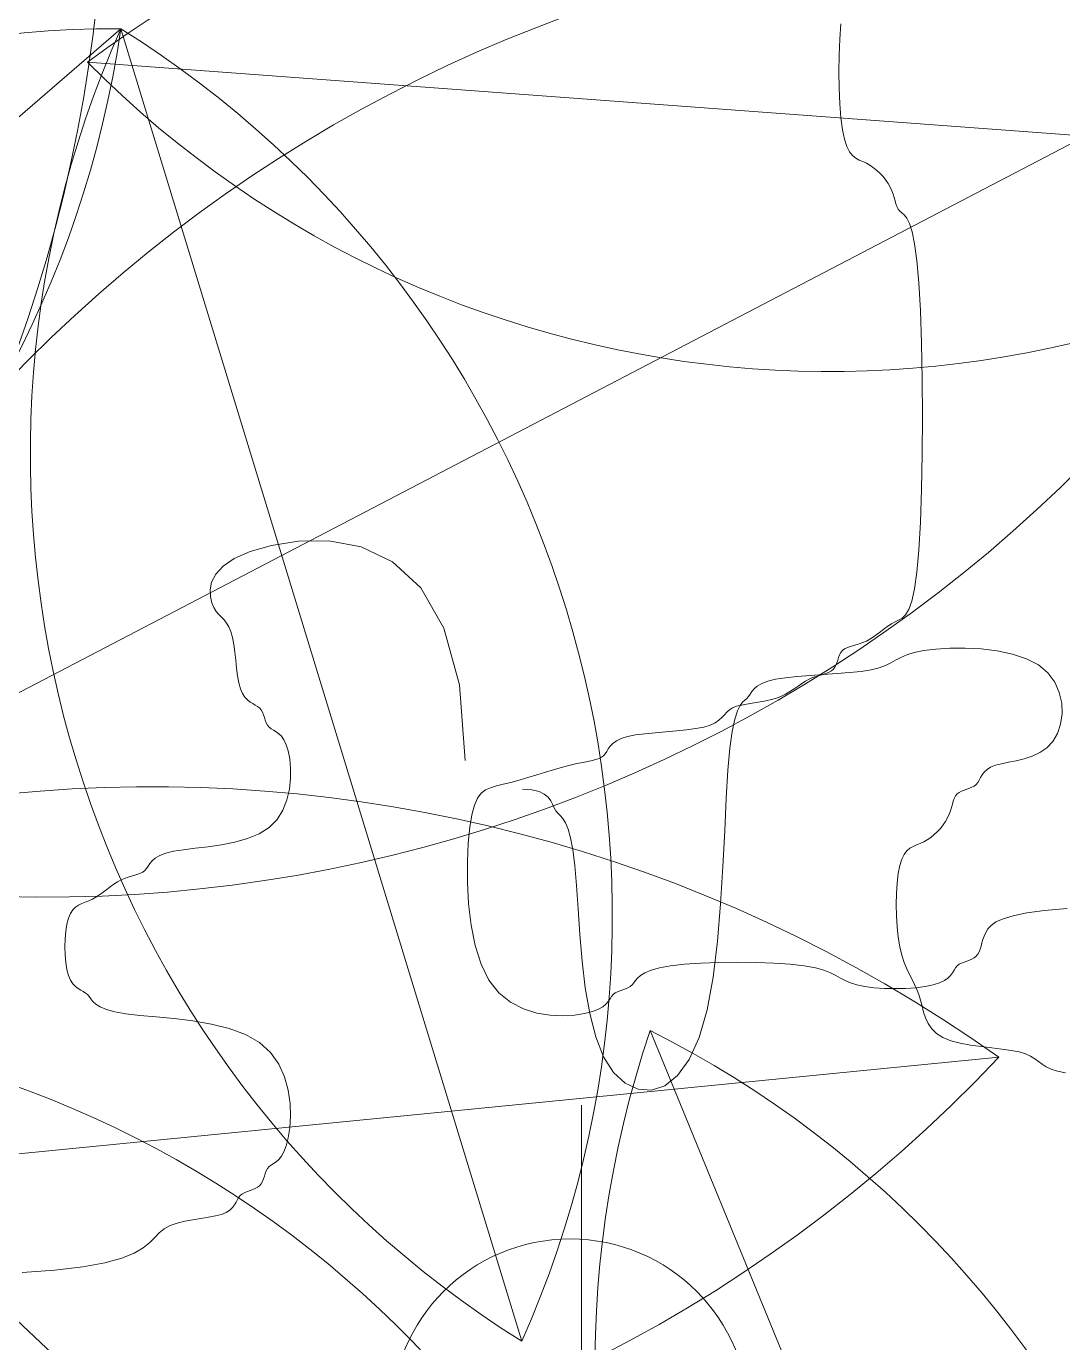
# Model space of a CAD drawing. Header units: millimetres. Extents: x 42 to 552, y 43 to 535.
# Drawn here: x 284.6011 to 284.6512, y 504.4125 to 504.476 of the extents above; entities that cross this region are included whole.
import ezdxf

# ---------------------------------------------------------------- set-up
doc = ezdxf.new("R2010")
doc.units = ezdxf.units.MM
doc.header["$LTSCALE"] = 0.75
doc.header["$MEASUREMENT"] = 0
doc.layers.add('Gramado', color=9, linetype='Continuous', lineweight=0)

# ---------------------------------------------------------------- blocks, each defined once
blk = doc.blocks.new('arbusto7vista')
for p, q in [((-0.2304148766705225, 0.5360579367811198), (-0.3949489559061021, 0.4502536730395832)), ((-0.7051713682667469, 0.4807209597790205), (-0.7077644263838465, 0.4803073228030712)), ((-0.7022130906965458, 0.4807615131254295), (-0.7051713682667469, 0.4807209597790205)), ((-0.6991087253450701, 0.4801856676439087), (-0.7022130906965458, 0.4807615131254295)), ((-0.7098209274926148, 0.4797287718808718), (-0.7113607105044366, 0.4790528946353021)), ((-0.7077644263838465, 0.4803073228030712), (-0.7098209274926148, 0.4797287718808718)), ((-0.6960774038842317, 0.4787501081360546), (-0.6991087253450701, 0.4801856676439087)), ((-0.7124514084473503, 0.4783121331741711), (-0.7131606543493945, 0.4775389296052452)), ((-0.7113607105044366, 0.4790528946353021), (-0.7124514084473503, 0.4783121331741711)), ((-0.6933382579858858, 0.4762115194034919), (-0.6960774038842317, 0.4787501081360546)), ((-0.713556081238579, 0.4767657260363336), (-0.713705322142971, 0.4760249645752026)), ((-0.7131606543493945, 0.4775389296052452), (-0.713556081238579, 0.4767657260363336)), ((-0.713705322142971, 0.4760249645752026), (-0.7136760100905803, 0.4753490873296329)), ((-0.691110419321916, 0.4723265862478172), (-0.6933382579858858, 0.4762115194034919)), ((-0.7136760100905803, 0.4753490873296329), (-0.7135357781094456, 0.4747705364074335)), ((-0.7135357781094456, 0.4747705364074335), (-0.7133427906771033, 0.4743109398804535)), ((-0.7133427906771033, 0.4743109398804535), (-0.713117338069253, 0.4739486696768438)), ((-0.713117338069253, 0.4739486696768438), (-0.7128702420110642, 0.4736512836887954)), ((-0.7128702420110642, 0.4736512836887954), (-0.7126123242276776, 0.4733863398085276)), ((-0.7126123242276776, 0.4733863398085276), (-0.712354406444291, 0.4731213959282741)), ((-0.712354406444291, 0.4731213959282741), (-0.7121073103861022, 0.4728240099402257)), ((-0.7121073103861022, 0.4728240099402257), (-0.711881857778252, 0.4724617397366018)), ((-0.711881857778252, 0.4724617397366018), (-0.7116888703459381, 0.4720021432096217)), ((-0.7116888703459381, 0.4720021432096217), (-0.711535562649118, 0.4714235922874224)), ((-0.689613019564149, 0.466851993470641), (-0.691110419321916, 0.4723265862478172)), ((-0.711535562649118, 0.4714235922874224), (-0.7114147205868733, 0.4707477150418669)), ((-0.7114147205868733, 0.4707477150418669), (-0.7113155228930736, 0.4700069535807359)), ((-0.6422303980496622, 0.4703944120719825), (-0.643583056315066, 0.4703052003422954)), ((-0.6407478845907519, 0.4704079271768506), (-0.6422303980496622, 0.4703944120719825)), ((-0.6392004435351168, 0.4703295246030166), (-0.6407478845907519, 0.4704079271768506)), ((-0.7113155228930736, 0.4700069535807359), (-0.7112271483016173, 0.46923375001181)), ((-0.7112271483016173, 0.46923375001181), (-0.7111387755464023, 0.4684605464428984)), ((-0.6474534649468069, 0.46923375001181), (-0.6479287012175803, 0.4689760251812061)), ((-0.6469565870619078, 0.4694914748424281), (-0.6474534649468069, 0.46923375001181)), ((-0.6463785503696329, 0.4697383860437725), (-0.6469565870619078, 0.4694914748424281)), ((-0.6456598376768454, 0.4699636699866119), (-0.6463785503696329, 0.4697383860437725)), ((-0.6447409317902668, 0.4701565130416867), (-0.6456598376768454, 0.4699636699866119)), ((-0.643583056315066, 0.4703052003422954), (-0.6447409317902668, 0.4701565130416867)), ((-0.6376530024794818, 0.4701429832965971), (-0.6392004435351168, 0.4703295246030166)), ((-0.6361704890205999, 0.4698320822036663), (-0.6376530024794818, 0.4701429832965971)), ((-0.6348178307551677, 0.4693806002703695), (-0.6361704890205999, 0.4698320822036663)), ((-0.6336599552799953, 0.4687723164427808), (-0.6348178307551677, 0.4693806002703695)), ((-0.7111387755464023, 0.4684605464428984), (-0.7110395833612415, 0.4677197849817674)), ((-0.6544368449956153, 0.4678496022136187), (-0.6557263901494252, 0.46776128780715)), ((-0.6531472998418053, 0.4679379154000856), (-0.6544368449956153, 0.4678496022136187)), ((-0.6519118614776858, 0.4680370413007751), (-0.6531472998418053, 0.4679379154000856)), ((-0.6507846366928902, 0.4681577938499828), (-0.6519118614776858, 0.4680370413007751)), ((-0.6498197322771091, 0.4683109869819475), (-0.6507846366928902, 0.4681577938499828)), ((-0.6490523176895238, 0.4685038300370081), (-0.6498197322771091, 0.4683109869819475)), ((-0.6484418130674214, 0.4687291139798475), (-0.6490523176895238, 0.4685038300370081)), ((-0.6479287012175803, 0.4689760251812061), (-0.6484418130674214, 0.4687291139798475)), ((-0.6327482636473576, 0.4680009224655066), (-0.6336599552799953, 0.4687723164427808)), ((-0.6320800507320143, 0.4670997612771117), (-0.6327482636473576, 0.4680009224655066)), ((-0.7110395833612415, 0.4677197849817674), (-0.71091875048009, 0.4670439077361976)), ((-0.71091875048009, 0.4670439077361976), (-0.7107654556367322, 0.4664653568139983)), ((-0.6890651903844685, 0.4595444258735739), (-0.689613019564149, 0.466851993470641)), ((-0.660823250562629, 0.4667231222102117), (-0.6611316603960802, 0.4664653828410508)), ((-0.660395806342791, 0.4669700473400979), (-0.660823250562629, 0.4667231222102117)), ((-0.6598168634790795, 0.4671953439914631), (-0.660395806342791, 0.4669700473400979)), ((-0.6590539577141215, 0.4673881979250183), (-0.6598168634790795, 0.4671953439914631)), ((-0.6580890532983403, 0.4675413995971098), (-0.6590539577141215, 0.4673881979250183)), ((-0.6569618285135448, 0.467662158246398), (-0.6580890532983403, 0.4675413995971098)), ((-0.6557263901494252, 0.46776128780715), (-0.6569618285135448, 0.467662158246398)), ((-0.6316390848643323, 0.4661120886146222), (-0.6320800507320143, 0.4670997612771117)), ((-0.7107654556367322, 0.4664653568139983), (-0.7105724845773409, 0.4660075626602378)), ((-0.7105724845773409, 0.4660075626602378), (-0.7103470510967043, 0.465657909069094)), ((-0.7103470510967043, 0.465657909069094), (-0.710099976001942, 0.4653947681720467)), ((-0.710099976001942, 0.4653947681720467), (-0.7098420801001168, 0.4651965121005901)), ((-0.6620172284465866, 0.4653776509132967), (-0.6622426810544368, 0.4651748860621012)), ((-0.6618242410142727, 0.4655425677570832), (-0.6620172284465866, 0.4653776509132967)), ((-0.6616673261522124, 0.4657354216906384), (-0.6618242410142727, 0.4655425677570832)), ((-0.6615212339334562, 0.4659607183420036), (-0.6616673261522124, 0.4657354216906384)), ((-0.6613535001005459, 0.4662076434718898), (-0.6615212339334562, 0.4659607183420036)), ((-0.6611316603960802, 0.4664653828410508), (-0.6613535001005459, 0.4662076434718898)), ((-0.6314091343746213, 0.4650811602150924), (-0.6316390848643323, 0.4661120886146222)), ((-0.7098420801001168, 0.4651965121005901), (-0.7095841841982917, 0.4650415129861898)), ((-0.7095841841982917, 0.4650415129861898), (-0.709337109103501, 0.4649081429603399)), ((-0.709337109103501, 0.4649081429603399), (-0.7091116756228928, 0.4647747741545061)), ((-0.7091116756228928, 0.4647747741545061), (-0.7089187045634731, 0.464619778700154)), ((-0.7089187045634731, 0.464619778700154), (-0.7087654097201437, 0.4644269356450934)), ((-0.7087654097201437, 0.4644269356450934), (-0.7086445768389638, 0.464201651702254)), ((-0.7086445768389638, 0.464201651702254), (-0.7085453846538314, 0.4639547405008955)), ((-0.6627476948960123, 0.4643313924796502), (-0.6630056126793988, 0.4635284538194782)), ((-0.6624897771126257, 0.4648531682390455), (-0.6627476948960123, 0.4643313924796502)), ((-0.6622426810544368, 0.4651748860621012), (-0.6624897771126257, 0.4648531682390455)), ((-0.6315173528505227, 0.4630625591530872), (-0.6313739675932482, 0.4640502318155626)), ((-0.6313739675932482, 0.4640502318155626), (-0.6314091343746213, 0.4650811602150924)), ((-0.7085453846538314, 0.4639547405008955), (-0.708457011898588, 0.4636970156702915)), ((-0.708457011898588, 0.4636970156702915), (-0.7083686373071316, 0.4634392908396876)), ((-0.7083686373071316, 0.4634392908396876), (-0.7082694396133604, 0.463192379638329)), ((-0.7082694396133604, 0.463192379638329), (-0.7081485975511157, 0.4629670956954897)), ((-0.7081485975511157, 0.4629670956954897), (-0.7079952898542956, 0.4627742526404148)), ((-0.7079952898542956, 0.4627742526404148), (-0.7078023024219817, 0.4626183559994672)), ((-0.6630056126793988, 0.4635284538194782), (-0.6632527087375877, 0.4623632472940642)), ((-0.6318230584768116, 0.4621613979646781), (-0.6315173528505227, 0.4630625591530872)), ((-0.7078023024219817, 0.4626183559994672), (-0.7075768498141315, 0.4624786788873934)), ((-0.7075768498141315, 0.4624786788873934), (-0.7073297537559142, 0.4623281863160287)), ((-0.7073297537559142, 0.4623281863160287), (-0.7070718359725277, 0.462139843297237)), ((-0.7070718359725277, 0.462139843297237), (-0.7068139181891695, 0.4618866148428538)), ((-0.7068139181891695, 0.4618866148428538), (-0.7065668221309522, 0.4615414659647143)), ((-0.7065668221309522, 0.4615414659647143), (-0.706341369523102, 0.4610773616746826)), ((-0.6632527087375877, 0.4623632472940642), (-0.6634781613454379, 0.4607546679389145)), ((-0.6322748528024817, 0.4613900039874181), (-0.6318230584768116, 0.4621613979646781)), ((-0.706341369523102, 0.4610773616746826), (-0.7061483820907881, 0.4604672669845939)), ((-0.7061483820907881, 0.4604672669845939), (-0.7060004850270332, 0.4596958621288252)), ((-0.6634781613454379, 0.4607546679389145), (-0.6636711487777518, 0.4586216107896064)), ((-0.6342714046340063, 0.4599706758019408), (-0.6335301374228379, 0.460315820054177)), ((-0.6335301374228379, 0.460315820054177), (-0.6328537987265292, 0.4607799178882885)), ((-0.6328537987265292, 0.4607799178882885), (-0.6322748528024817, 0.4613900039874181)), ((-0.7060004850270332, 0.4596958621288252), (-0.705917517396216, 0.4587946882319045)), ((-0.6382735260953609, 0.4588902013035607), (-0.6378154194027275, 0.4590830443586356)), ((-0.6378154194027275, 0.4590830443586356), (-0.63723647347868, 0.459238940948751)), ((-0.63723647347868, 0.459238940948751), (-0.6365601347823713, 0.459378617704985)), ((-0.6365601347823713, 0.459378617704985), (-0.6358188675712029, 0.4595291093104947)), ((-0.6358188675712029, 0.4595291093104947), (-0.6350451361026046, 0.4597174504484371)), ((-0.6350451361026046, 0.4597174504484371), (-0.6342714046340063, 0.4599706758019408)), ((-0.7059211217305972, 0.4578070016408873), (-0.7060329405624373, 0.4567760587028147)), ((-0.705917517396216, 0.4587946882319045), (-0.7059211217305972, 0.4578070016408873)), ((-0.6636711487777518, 0.4586216107896064), (-0.6638280635633009, 0.4559217209906592)), ((-0.6393736927417706, 0.4576556452967964), (-0.6392402332139113, 0.4579025564981549)), ((-0.6392402332139113, 0.4579025564981549), (-0.6390851293175785, 0.4581602813287589)), ((-0.6390851293175785, 0.4581602813287589), (-0.6388867385205401, 0.458418006159377)), ((-0.6388867385205401, 0.458418006159377), (-0.6386234182905639, 0.4586649173607213)), ((-0.6386234182905639, 0.4586649173607213), (-0.6382735260953609, 0.4588902013035607)), ((-0.7060329405624373, 0.4567760587028147), (-0.7062746164239684, 0.4557451157647279)), ((-0.682609364541463, 0.4567153066880962), (-0.6835247021293185, 0.456776136783958)), ((-0.6819158723197063, 0.4565490377593875), (-0.682609364541463, 0.4567153066880962)), ((-0.6814063494259699, 0.4563016620361964), (-0.6819158723197063, 0.4565490377593875)), ((-0.6415089998943984, 0.4563147292419671), (-0.6413160288349786, 0.4564679309140587)), ((-0.6413160288349786, 0.4564679309140587), (-0.641090595354342, 0.4565886895633469)), ((-0.641090595354342, 0.4565886895633469), (-0.6408435202595797, 0.4566878191240988)), ((-0.6408435202595797, 0.4566878191240988), (-0.6405856243577546, 0.4567761335305818)), ((-0.6405856243577546, 0.4567761335305818), (-0.6403277284559294, 0.4568644467170344)), ((-0.6403277284559294, 0.4568644467170344), (-0.6400806533611672, 0.4569635726177239)), ((-0.6400806533611672, 0.4569635726177239), (-0.6398552198805305, 0.4570843251669316)), ((-0.6398552198805305, 0.4570843251669316), (-0.6396622488211108, 0.4572375182988964)), ((-0.6396622488211108, 0.4572375182988964), (-0.6395071504334453, 0.4574303613539712)), ((-0.6395071504334453, 0.4574303613539712), (-0.6393736927417706, 0.4576556452967964)), ((-0.7062746164239684, 0.4557451157647279), (-0.7066677918474227, 0.4547574291737106)), ((-0.6810429198221186, 0.4559975115568591), (-0.6814063494259699, 0.4563016620361964)), ((-0.6807877074700457, 0.455660918359726), (-0.6810429198221186, 0.4559975115568591)), ((-0.6806028363316159, 0.4553162144831475), (-0.6807877074700457, 0.455660918359726)), ((-0.680450430368694, 0.4549877319654598), (-0.6806028363316159, 0.4553162144831475)), ((-0.6638280635633009, 0.4559217209906592), (-0.6639741552465068, 0.4527676441227442)), ((-0.6420590671507114, 0.4550215264631703), (-0.6419706925592834, 0.4553342382152579)), ((-0.6419706925592834, 0.4553342382152579), (-0.64188231980404, 0.4556253214888102)), ((-0.64188231980404, 0.4556253214888102), (-0.6417831276189077, 0.4558893691642112)), ((-0.6417831276189077, 0.4558893691642112), (-0.6416622947377277, 0.4561209741218022)), ((-0.6416622947377277, 0.4561209741218022), (-0.6415089998943984, 0.4563147292419671)), ((-0.7066677918474227, 0.4547574291737106), (-0.7072341093650891, 0.45385625527679)), ((-0.6802926135432017, 0.4546998028450275), (-0.680450430368694, 0.4549877319654598)), ((-0.6800996261108878, 0.4544623403778303), (-0.6802926135432017, 0.4546998028450275)), ((-0.6798741735030376, 0.4542275826904643), (-0.6800996261108878, 0.4544623403778303)), ((-0.6796270774448203, 0.4539333491271833), (-0.6798741735030376, 0.4542275826904643)), ((-0.6793691596614622, 0.4535174590322129), (-0.6796270774448203, 0.4539333491271833)), ((-0.6426263037698163, 0.4536625370621579), (-0.6424324146035758, 0.4540076915320412)), ((-0.6424324146035758, 0.4540076915320412), (-0.6422791069067557, 0.4543528460019246)), ((-0.6422791069067557, 0.4543528460019246), (-0.642158264844511, 0.4546925933521777)), ((-0.642158264844511, 0.4546925933521777), (-0.6420590671507114, 0.4550215264631703)), ((-0.7079952115091714, 0.4530848504210212), (-0.7089601159249526, 0.4524747557309325)), ((-0.7072341093650891, 0.45385625527679), (-0.7079952115091714, 0.4530848504210212)), ((-0.6791112418780756, 0.4529177317498068), (-0.6793691596614622, 0.4535174590322129)), ((-0.6788641458198867, 0.4520719866242047), (-0.6791112418780756, 0.4529177317498068)), ((-0.6639741552465068, 0.4527676441227442), (-0.6641418876257319, 0.4493107758755031)), ((-0.6437265030090202, 0.4523900615752723), (-0.6434135794563645, 0.4526811448488388)), ((-0.6434135794563645, 0.4526811448488388), (-0.6431222975178628, 0.4529938566009264)), ((-0.6431222975178628, 0.4529938566009264), (-0.6428580685151246, 0.4533227897119048)), ((-0.6428580685151246, 0.4533227897119048), (-0.6426263037698163, 0.4536625370621579)), ((-0.7126123242276776, 0.4514122741083781), (-0.7139018693814876, 0.4512239310895865)), ((-0.7113227790738677, 0.4516655025627614), (-0.7126123242276776, 0.4514122741083781)), ((-0.7100873407097481, 0.4520106514409008), (-0.7113227790738677, 0.4516655025627614)), ((-0.7089601159249526, 0.4524747557309325), (-0.7100873407097481, 0.4520106514409008)), ((-0.6786386932120365, 0.4509180429996604), (-0.6788641458198867, 0.4520719866242047)), ((-0.6457554904071401, 0.4512545691974594), (-0.6454263505631275, 0.4514050654288724)), ((-0.6454263505631275, 0.4514050654288724), (-0.6450863871577042, 0.4515447486410409)), ((-0.6450863871577042, 0.4515447486410409), (-0.644741010135391, 0.4517006538221153)), ((-0.644741010135391, 0.4517006538221153), (-0.6443956296701856, 0.4518944089422803)), ((-0.6443956296701856, 0.4518944089422803), (-0.6440556568541638, 0.4521260138998855)), ((-0.6440556568541638, 0.4521260138998855), (-0.6437265030090202, 0.4523900615752723)), ((-0.7189987297947198, 0.4501128265659418), (-0.7193071396281709, 0.4498551017353236)), ((-0.7185712855748534, 0.4503597377672861), (-0.7189987297947198, 0.4501128265659418)), ((-0.7179923427111419, 0.4505850217101255), (-0.7185712855748534, 0.4503597377672861)), ((-0.7172294369462122, 0.4507778647652003), (-0.7179923427111419, 0.4505850217101255)), ((-0.7162645325304027, 0.4509337614061479), (-0.7172294369462122, 0.4507778647652003)), ((-0.7151373077456356, 0.4510734385182218), (-0.7162645325304027, 0.4509337614061479)), ((-0.7139018693814876, 0.4512239310895865), (-0.7151373077456356, 0.4510734385182218)), ((-0.6784457057796942, 0.4493937202203995), (-0.6786386932120365, 0.4509180429996604)), ((-0.6468556152796907, 0.4500037543162563), (-0.6466238691260457, 0.4504678525061934)), ((-0.6466238691260457, 0.4504678525061934), (-0.6463596596330774, 0.4508129977242845)), ((-0.6463596596330774, 0.4508129977242845), (-0.646068396745278, 0.4510662249586517)), ((-0.646068396745278, 0.4510662249586517), (-0.6457554904071401, 0.4512545691974594)), ((-0.7201936094125756, 0.4487791455734964), (-0.7204253741578839, 0.4486583930242887)), ((-0.7199997202463351, 0.4489323387054611), (-0.7201936094125756, 0.4487791455734964)), ((-0.7198428053842747, 0.4491251817605217), (-0.7199997202463351, 0.4489323387054611)), ((-0.7196967131655185, 0.4493504657033611), (-0.7198428053842747, 0.4491251817605217)), ((-0.7195289793326083, 0.4495973769047197), (-0.7196967131655185, 0.4493504657033611)), ((-0.7193071396281709, 0.4498551017353236), (-0.7195289793326083, 0.4495973769047197)), ((-0.6782887909941735, 0.4474652243987265), (-0.6784457057796942, 0.4493937202203995)), ((-0.6641418876257319, 0.4493107758755031), (-0.664363724499367, 0.445702511938606)), ((-0.6472009794485132, 0.4486213730532427), (-0.6470494881495199, 0.4493936681662944)), ((-0.6470494881495199, 0.4493936681662944), (-0.6468556152796907, 0.4500037543162563)), ((-0.7230008706893329, 0.4475913990636116), (-0.7233471449315516, 0.4473444739337253)), ((-0.7226545946109013, 0.4478166957149767), (-0.7230008706893329, 0.4475913990636116)), ((-0.7223083157781502, 0.4480095496485319), (-0.7226545946109013, 0.4478166957149767)), ((-0.7219629353129164, 0.4481627513206234), (-0.7223083157781502, 0.4480095496485319)), ((-0.721622962496923, 0.4482835099699116), (-0.7219629353129164, 0.4481627513206234)), ((-0.7212938086517795, 0.4483826395306636), (-0.721622962496923, 0.4482835099699116)), ((-0.7209808850991237, 0.4484709539371465), (-0.7212938086517795, 0.4483826395306636)), ((-0.7206896031605936, 0.4485592671235992), (-0.7209808850991237, 0.4484709539371465)), ((-0.7204253741578839, 0.4486583930242887), (-0.7206896031605936, 0.4485592671235992)), ((-0.6473741123616321, 0.4467091096723124), (-0.6473091875191983, 0.4477139039144475)), ((-0.6473091875191983, 0.4477139039144475), (-0.6472009794485132, 0.4486213730532427)), ((-0.7247322419003979, 0.446356773414152), (-0.7250785207331489, 0.4461639194805969)), ((-0.7243859658219662, 0.4465820700655172), (-0.7247322419003979, 0.446356773414152)), ((-0.724039691579776, 0.4468289951954034), (-0.7243859658219662, 0.4465820700655172)), ((-0.7236934182556638, 0.4470867345645644), (-0.724039691579776, 0.4468289951954034)), ((-0.7233471449315516, 0.4473444739337253), (-0.7236934182556638, 0.4470867345645644)), ((-0.6781426993109676, 0.4452123087192064), (-0.6782887909941735, 0.4474652243987265)), ((-0.6473957539757578, 0.4456448392492405), (-0.6473741123616321, 0.4467091096723124)), ((-0.7269614623534153, 0.4451257744714496), (-0.7271932270987236, 0.4447761269804005)), ((-0.7266972333507056, 0.4453889117084344), (-0.7269614623534153, 0.4451257744714496)), ((-0.7264059514121755, 0.445587166559875), (-0.7266972333507056, 0.4453889117084344)), ((-0.7260930278595481, 0.4457421668942914), (-0.7264059514121755, 0.445587166559875)), ((-0.7257638740143761, 0.4458755405802037), (-0.7260930278595481, 0.4457421668942914)), ((-0.7254239011983827, 0.446008915486118), (-0.7257638740143761, 0.4458755405802037)), ((-0.7250785207331489, 0.4461639194805969), (-0.7254239011983827, 0.446008915486118)), ((-0.6779749669317425, 0.4427431131344548), (-0.6781426993109676, 0.4452123087192064)), ((-0.664363724499367, 0.445702511938606), (-0.6646721296657745, 0.4420942480017089)), ((-0.6473741123616321, 0.4445589415676636), (-0.6473957539757578, 0.4456448392492405)), ((-0.7275386204174481, 0.4437398013230478), (-0.7276468376692264, 0.4430639367860039)), ((-0.7273871162649641, 0.4443183413667526), (-0.7275386204174481, 0.4437398013230478)), ((-0.7271932270987236, 0.4447761269804005), (-0.7273871162649641, 0.4443183413667526)), ((-0.6473091875191983, 0.4434892655499851), (-0.6473741123616321, 0.4445589415676636)), ((-0.7276468376692264, 0.4430639367860039), (-0.7277117680202707, 0.4423231892534147)), ((-0.6777531300581074, 0.4401657775970875), (-0.6779749669317425, 0.4427431131344548)), ((-0.6472009794485132, 0.4424736601186225), (-0.6473091875191983, 0.4434892655499851)), ((-0.6470494881495199, 0.4415499741959934), (-0.6472009794485132, 0.4424736601186225)), ((-0.7277117680202707, 0.4423231892534147), (-0.7277334114706377, 0.4415500002230317)), ((-0.7277334114706377, 0.4415500002230317), (-0.7277117680202707, 0.4407768111926629)), ((-0.6646721296657745, 0.4420942480017089), (-0.6650995669233168, 0.4386373797544678)), ((-0.6468565170901286, 0.440746143804347), (-0.6470494881495199, 0.4415499741959934)), ((-0.7277117680202707, 0.4407768111926629), (-0.7276468376692264, 0.4400360636600738)), ((-0.7276468376692264, 0.4400360636600738), (-0.7275386204174481, 0.4393601991230298)), ((-0.6774447248916999, 0.4375884420597203), (-0.6777531300581074, 0.4401657775970875)), ((-0.646631083609492, 0.4400504533653304), (-0.6468565170901286, 0.440746143804347)), ((-0.6463840085147297, 0.4394412744003944), (-0.646631083609492, 0.4400504533653304)), ((-0.7275386204174481, 0.4393601991230298), (-0.7273871162649641, 0.438781659079325)), ((-0.7273871162649641, 0.438781659079325), (-0.7271941288326502, 0.4383238734656771)), ((-0.6650995669233168, 0.4386373797544678), (-0.6656785000703849, 0.4354833028865528)), ((-0.6461261126129045, 0.4388969784310177), (-0.6463840085147297, 0.4394412744003944)), ((-0.6458682167110794, 0.438395936978651), (-0.6461261126129045, 0.4388969784310177)), ((-0.7271941288326502, 0.4383238734656771), (-0.7269686762248, 0.437974225974628)), ((-0.7269686762248, 0.437974225974628), (-0.7267215801666111, 0.4377110887376432)), ((-0.7267215801666111, 0.4377110887376432), (-0.7264636623832246, 0.4375128338862027)), ((-0.7264636623832246, 0.4375128338862027), (-0.726205744599838, 0.4373578335517863)), ((-0.726205744599838, 0.4373578335517863), (-0.7259586485416492, 0.4372244598658881)), ((-0.6770172876341576, 0.4351192464749545), (-0.6774447248916999, 0.4375884420597203)), ((-0.6456211416163171, 0.4379165215648015), (-0.6458682167110794, 0.438395936978651)), ((-0.6453957081356805, 0.4374371037108915), (-0.6456211416163171, 0.4379165215648015)), ((-0.6452027370762607, 0.4369360549384282), (-0.6453957081356805, 0.4374371037108915)), ((-0.7259586485416492, 0.4372244598658881), (-0.7257331959337989, 0.4370910849599596)), ((-0.7257331959337989, 0.4370910849599596), (-0.725540208501485, 0.4369360809654808)), ((-0.725540208501485, 0.4369360809654808), (-0.7253814900950886, 0.4367432270319256)), ((-0.7253814900950886, 0.4367432270319256), (-0.7252227730658376, 0.4365179303805604)), ((-0.7252227730658376, 0.4365179303805604), (-0.7250207718902004, 0.4362710052506742)), ((-0.7250207718902004, 0.4362710052506742), (-0.7247322010446453, 0.4360132658815132)), ((-0.6450467368781574, 0.4363980551259488), (-0.6452027370762607, 0.4369360549384282)), ((-0.6449069665134743, 0.4358330175802649), (-0.6450467368781574, 0.4363980551259488)), ((-0.7247322010446453, 0.4360132658815132), (-0.7243137750056121, 0.4357555265123523)), ((-0.7243137750056121, 0.4357555265123523), (-0.7237222082495407, 0.4355086013824661)), ((-0.7237222082495407, 0.4355086013824661), (-0.7229142152528993, 0.4352833047311151)), ((-0.7229142152528993, 0.4352833047311151), (-0.7218465104921563, 0.4350904507975457)), ((-0.7218465104921563, 0.4350904507975457), (-0.7204956475846416, 0.4349336444298615)), ((-0.7204956475846416, 0.4349336444298615), (-0.7189175367113592, 0.4347876529114671)), ((-0.6764383544870896, 0.4328663307954486), (-0.6770172876341576, 0.4351192464749545)), ((-0.6656785000703849, 0.4354833028865528), (-0.666441392905341, 0.4327834130876198)), ((-0.644756372587409, 0.4352571639652894), (-0.6449069665134743, 0.4358330175802649)), ((-0.6445679017051305, 0.4346867159449204), (-0.644756372587409, 0.4352571639652894)), ((-0.7189175367113592, 0.4347876529114671), (-0.71718792719426, 0.4346200341345394)), ((-0.71718792719426, 0.4346200341345394), (-0.7153825683552668, 0.4343983459913261)), ((-0.7153825683552668, 0.4343983459913261), (-0.7135772095162451, 0.4340901463740323)), ((-0.7135772095162451, 0.4340901463740323), (-0.711847599999146, 0.433662993174849)), ((-0.711847599999146, 0.433662993174849), (-0.7102694891258636, 0.4330844442860098)), ((-0.6443145004717792, 0.4341378951830706), (-0.6445679017051305, 0.4346867159449204)), ((-0.6439691154925242, 0.4336269233436383), (-0.6443145004717792, 0.4341378951830706)), ((-0.643504693372563, 0.4331700220905219), (-0.6439691154925242, 0.4336269233436383)), ((-0.7102694891258636, 0.4330844442860098), (-0.7089186262183489, 0.432322057599734)), ((-0.7089186262183489, 0.432322057599734), (-0.7078527250784532, 0.4313578096889046)), ((-0.6756754616521334, 0.4309378349737756), (-0.6764383544870896, 0.4328663307954486)), ((-0.666441392905341, 0.4327834130876198), (-0.667406280948228, 0.4306602687876193)), ((-0.6428941807170077, 0.4327834130876198), (-0.643504693372563, 0.4331700220905219)), ((-0.6421222473606463, 0.4324779108792001), (-0.6428941807170077, 0.4327834130876198)), ((-0.6412204560564589, 0.432242701531024), (-0.6421222473606463, 0.4324779108792001)), ((-0.7078527250784532, 0.4313578096889046), (-0.7070573574278569, 0.4302313518491445)), ((-0.6402320927871017, 0.4320615639891798), (-0.6412204560564589, 0.432242701531024)), ((-0.6392004435351168, 0.4319182771997703), (-0.6402320927871017, 0.4320615639891798)), ((-0.6381687942831604, 0.4317966201089121), (-0.6392004435351168, 0.4319182771997703)), ((-0.6371804310137748, 0.431680371662722), (-0.6381687942831604, 0.4317966201089121)), ((-0.6362786397096158, 0.4315533108072742), (-0.6371804310137748, 0.431680371662722)), ((-0.6355067063532545, 0.4313992164887139), (-0.6362786397096158, 0.4315533108072742)), ((-0.6348934883429251, 0.4312063734336391), (-0.6355067063532545, 0.4313992164887139)), ((-0.6344101287394608, 0.4309810894907997), (-0.6348934883429251, 0.4312063734336391)), ((-0.6340133420192728, 0.4307341782894412), (-0.6344101287394608, 0.4309810894907997)), ((-0.7070573574278569, 0.4302313518491445), (-0.7065000594681976, 0.4289967540567545)), ((-0.6747105736092465, 0.4294274802818876), (-0.6756754616521334, 0.4309378349737756)), ((-0.667406280948228, 0.4306602687876193), (-0.6685334866057815, 0.4291210793777509)), ((-0.6336598426588864, 0.4304764534588372), (-0.6340133420192728, 0.4307341782894412)), ((-0.6333063451346845, 0.4302187286282333), (-0.6336598426588864, 0.4304764534588372)), ((-0.6329095639231639, 0.4299718174268747), (-0.6333063451346845, 0.4302187286282333)), ((-0.6324262135007643, 0.4297465334840354), (-0.6329095639231639, 0.4299718174268747)), ((-0.6318130083439257, 0.4295536904289747), (-0.6324262135007643, 0.4297465334840354)), ((-0.2698612704053005, 0.4308821977067083), (-0.4545351143240737, 0.4127326445886155)), ((-0.7065000594681976, 0.4289967540567545), (-0.7061483674010844, 0.427708086288078)), ((-0.6735833679516929, 0.4283713132689968), (-0.6747105736092465, 0.4294274802818876)), ((-0.6685334866057815, 0.4291210793777509), (-0.6697689040064745, 0.428144216989466)), ((-0.6310410913604585, 0.4293977938388593), (-0.6318130083439257, 0.4295536904289747)), ((-0.7061483674010844, 0.427708086288078), (-0.705969817428155, 0.4264194185193872)), ((-0.6723479505509999, 0.4277909618036091), (-0.6735833679516929, 0.4283713132689968)), ((-0.671058427278723, 0.4277080537542588), (-0.6723479505509999, 0.4277909618036091)), ((-0.6697689040064745, 0.428144216989466), (-0.671058427278723, 0.4277080537542588)), ((-0.705969817428155, 0.4264194185193872), (-0.7059319457510469, 0.4251848207270115)), ((-0.6778202105397497, 0.36438721796263), (-0.6778202105397781, 0.4262649011967454)), ((-0.7059319457510469, 0.4251848207270115), (-0.7060022885713693, 0.4240583628872514)), ((-0.7060022885713693, 0.4240583628872514), (-0.7061483820907881, 0.423094114976422)), ((-0.706341369523102, 0.4223317283409784), (-0.7065668221309522, 0.421753179807979)), ((-0.7061483820907881, 0.423094114976422), (-0.706341369523102, 0.4223317283409784)), ((-0.7070718359725277, 0.4210178298382061), (-0.7073297537559142, 0.4207961447958724)), ((-0.7068139181891695, 0.4213260275746507), (-0.7070718359725277, 0.4210178298382061)), ((-0.7065668221309522, 0.421753179807979), (-0.7068139181891695, 0.4213260275746507)), ((-0.7083686373071316, 0.4196607096064042), (-0.708457011898588, 0.4194029847757861)), ((-0.7082694396133604, 0.4199076208077486), (-0.7083686373071316, 0.4196607096064042)), ((-0.7081485975511157, 0.420132904750588), (-0.7082694396133604, 0.4199076208077486)), ((-0.7079952898542956, 0.4203257478056628), (-0.7081485975511157, 0.420132904750588)), ((-0.7078023024219817, 0.4204825455823737), (-0.7079952898542956, 0.4203257478056628)), ((-0.7075768498141315, 0.4206285306448478), (-0.7078023024219817, 0.4204825455823737)), ((-0.7073297537559142, 0.4207961447958724), (-0.7075768498141315, 0.4206285306448478)), ((-0.7091116756228928, 0.4183270286139589), (-0.709337109103501, 0.4182062760647511)), ((-0.7089187045634731, 0.4184802217459236), (-0.7091116756228928, 0.4183270286139589)), ((-0.7087654097201437, 0.4186730648009842), (-0.7089187045634731, 0.4184802217459236)), ((-0.7086445768389638, 0.4188983487438236), (-0.7087654097201437, 0.4186730648009842)), ((-0.7085453846538314, 0.4191452599451821), (-0.7086445768389638, 0.4188983487438236)), ((-0.708457011898588, 0.4194029847757861), (-0.7085453846538314, 0.4191452599451821)), ((-0.7110540117160724, 0.417139282104074), (-0.7111874712439601, 0.4168923569741878)), ((-0.7109205540244261, 0.4173645787554392), (-0.7110540117160724, 0.417139282104074)), ((-0.7107654556367322, 0.4175574326889944), (-0.7109205540244261, 0.4173645787554392)), ((-0.7105724845773409, 0.4177106343610859), (-0.7107654556367322, 0.4175574326889944)), ((-0.7103470510967043, 0.4178313930103741), (-0.7105724845773409, 0.4177106343610859)), ((-0.710099976001942, 0.4179305225711261), (-0.7103470510967043, 0.4178313930103741)), ((-0.7098420801001168, 0.418018836977609), (-0.710099976001942, 0.4179305225711261)), ((-0.7095841841982917, 0.4181071501640616), (-0.7098420801001168, 0.418018836977609)), ((-0.709337109103501, 0.4182062760647511), (-0.7095841841982917, 0.4181071501640616)), ((-0.7121541783624821, 0.4159046564546145), (-0.7126122850551155, 0.4157118025210593)), ((-0.7118042861673075, 0.4161299531059797), (-0.7121541783624821, 0.4159046564546145)), ((-0.7115409659373029, 0.4163768782358659), (-0.7118042861673075, 0.4161299531059797)), ((-0.7113425751402929, 0.4166346176050268), (-0.7115409659373029, 0.4163768782358659)), ((-0.7111874712439601, 0.4168923569741878), (-0.7113425751402929, 0.4166346176050268)), ((-0.7175739057313422, 0.4146330995904322), (-0.7181528516553897, 0.4143276059221535)), ((-0.7168975670350051, 0.4148683028385278), (-0.7175739057313422, 0.4146330995904322)), ((-0.7161562998238367, 0.4150494367203237), (-0.7168975670350051, 0.4148683028385278)), ((-0.7153825683552668, 0.4151927222897029), (-0.7161562998238367, 0.4150494367203237)), ((-0.7146088368866685, 0.4153143806005772), (-0.7153825683552668, 0.4151927222897029)), ((-0.7138675696755001, 0.4154306327068298), (-0.7146088368866685, 0.4153143806005772)), ((-0.7131912309791915, 0.415557699662358), (-0.7138675696755001, 0.4154306327068298)), ((-0.7126122850551155, 0.4157118025210593), (-0.7131912309791915, 0.415557699662358)), ((-0.7190546357677192, 0.4134913283393189), (-0.7195406959059198, 0.4129974920080741)), ((-0.7186226815011025, 0.4139419089335092), (-0.7190546357677192, 0.4134913283393189)), ((-0.7181528516553897, 0.4143276059221535), (-0.7186226815011025, 0.4139419089335092)), ((-0.7210430595995092, 0.4119665636085443), (-0.7222433260561729, 0.4114727272772996)), ((-0.7201728433662993, 0.4124820278083092), (-0.7210430595995092, 0.4119665636085443)), ((-0.7195406959059198, 0.4129974920080741), (-0.7201728433662993, 0.4124820278083092)), ((-0.7260019354423548, 0.410636449694465), (-0.7287036612573843, 0.4103309560261863)), ((-0.7238656241869137, 0.4110221466831092), (-0.7260019354423548, 0.410636449694465)), ((-0.7222433260561729, 0.4114727272772996), (-0.7238656241869137, 0.4110221466831092)), ((-0.7287036612573843, 0.4103309560261863), (-0.7318598830039207, 0.4100957527780906)), ((-0.6527414677036631, 0.20123735805862), (-0.6528496757743483, 0.1997711655771326)), ((-0.6528496757743483, 0.1997711655771326), (-0.6529146006167821, 0.1982076486023061)), ((-0.6529146006167821, 0.1982076486023061), (-0.6529362422309077, 0.1966062836200848)), ((-0.6529362422309077, 0.1966062836200848), (-0.6529146006167821, 0.1950265471163846)), ((-0.6529146006167821, 0.1950265471163846), (-0.6528496757743483, 0.1935279155771639)), ((-0.6528496757743483, 0.1935279155771639), (-0.6527414677036631, 0.1921698654883244)), ((-0.6527414677036631, 0.1921698654883244), (-0.6525899764046699, 0.1910118733358104)), ((-0.6525899764046699, 0.1910118733358104), (-0.6523961035348407, 0.1900971947041654)), ((-0.6523961035348407, 0.1900971947041654), (-0.6521643573811957, 0.1894042015723727)), ((-0.6521643573811957, 0.1894042015723727), (-0.6519001478882274, 0.1888950450180005)), ((-0.6519001478882274, 0.1888950450180005), (-0.651608885000428, 0.1885318761186454)), ((-0.651608885000428, 0.1885318761186454), (-0.65129597866229, 0.18827684595189)), ((-0.65129597866229, 0.18827684595189), (-0.6509668388182774, 0.1880921055953166)), ((-0.6509668388182774, 0.1880921055953166), (-0.6506268754128541, 0.1879398061265078)), ((-0.6506268754128541, 0.1879398061265078), (-0.650281498390541, 0.1877820986230603)), ((-0.650281498390541, 0.1877820986230603), (-0.6499361179253071, 0.1875883435028953)), ((-0.6499361179253071, 0.1875883435028953), (-0.6495961451093137, 0.1873567385453043)), ((-0.6495961451093137, 0.1873567385453043), (-0.6492669912641702, 0.1870926908699033)), ((-0.6492669912641702, 0.1870926908699033), (-0.6489540677115144, 0.186801607596351)), ((-0.6489540677115144, 0.186801607596351), (-0.6486627857730127, 0.1864888958442634)), ((-0.6486627857730127, 0.1864888958442634), (-0.6483985567702746, 0.1861599627332708)), ((-0.6483985567702746, 0.1861599627332708), (-0.6481667920249663, 0.1858202153830177)), ((-0.6481667920249663, 0.1858202153830177), (-0.6479729028587258, 0.1854750609131344)), ((-0.6479729028587258, 0.1854750609131344), (-0.6478195951619057, 0.185129906443251)), ((-0.6478195951619057, 0.185129906443251), (-0.647698753099661, 0.1847901590929979)), ((-0.647698753099661, 0.1847901590929979), (-0.6475995554058613, 0.1844612259820195)), ((-0.6475995554058613, 0.1844612259820195), (-0.6475111808144334, 0.1841485142299319)), ((-0.6475111808144334, 0.1841485142299319), (-0.64742280805919, 0.1838574309563796)), ((-0.64742280805919, 0.1838574309563796), (-0.6473236158740292, 0.1835933832809786)), ((-0.6473236158740292, 0.1835933832809786), (-0.6472027829928777, 0.1833617783233876)), ((-0.6472027829928777, 0.1833617783233876), (-0.6470494881495199, 0.1831680232032085)), ((-0.6470494881495199, 0.1831680232032085), (-0.6468565170901286, 0.183003106359422)), ((-0.6468565170901286, 0.183003106359422), (-0.646631083609492, 0.1828003415082264)), ((-0.646631083609492, 0.1828003415082264), (-0.6463840085147297, 0.1824786236851708)), ((-0.6463840085147297, 0.1824786236851708), (-0.6461261126129045, 0.1819568479257896)), ((-0.6461261126129045, 0.1819568479257896), (-0.6458682167110794, 0.1811539092656176)), ((-0.6458682167110794, 0.1811539092656176), (-0.6456211416163171, 0.1799887027401894)), ((-0.6456211416163171, 0.1799887027401894), (-0.6453957081356805, 0.1783801233850539)), ((-0.6453957081356805, 0.1783801233850539), (-0.6452027370762607, 0.1762470662357316)), ((-0.6452027370762607, 0.1762470662357316), (-0.6450512457772959, 0.1735471764367986)), ((-0.6450512457772959, 0.1735471764367986), (-0.6449430377065823, 0.1703930995688694)), ((-0.6449430377065823, 0.1703930995688694), (-0.644878112864177, 0.1669362313216425)), ((-0.644878112864177, 0.1669362313216425), (-0.6448564712500229, 0.1633279673847312)), ((-0.6448564712500229, 0.1633279673847312), (-0.644878112864177, 0.1597197034478341)), ((-0.644878112864177, 0.1597197034478341), (-0.6449430377065823, 0.1562628352006072)), ((-0.6449430377065823, 0.1562628352006072), (-0.6450512457772959, 0.153108758332678)), ((-0.6450512457772959, 0.153108758332678), (-0.6452027370762607, 0.150408868533745)), ((-0.6452027370762607, 0.150408868533745), (-0.6453966099461184, 0.1482758114352691)), ((-0.6453966099461184, 0.1482758114352691), (-0.6456283560997633, 0.1466672324359592)), ((-0.6456283560997633, 0.1466672324359592), (-0.6458925655927032, 0.145502026876386)), ((-0.6458925655927032, 0.145502026876386), (-0.6461838284805026, 0.1446990900970775)), ((-0.6468258746626816, 0.1438556042414092), (-0.6471658380680765, 0.1436528458461481)), ((-0.646496734818669, 0.1441773174385617), (-0.6468258746626816, 0.1438556042414092)), ((-0.6461838284805026, 0.1446990900970775), (-0.646496734818669, 0.1441773174385617)), ((-0.6488963567404653, 0.142565174563444), (-0.6492426444482646, 0.14230744973284)), ((-0.6485500690326944, 0.1428228993940479), (-0.6488963567404653, 0.142565174563444)), ((-0.6482037822430016, 0.1430698105954065), (-0.6485500690326944, 0.1428228993940479)), ((-0.6478574972895501, 0.1432950945382458), (-0.6482037822430016, 0.1430698105954065)), ((-0.6475112150904181, 0.1434879375933207), (-0.6478574972895501, 0.1432950945382458)), ((-0.6471658380680765, 0.1436528458461481), (-0.6475112150904181, 0.1434879375933207)), ((-0.651608885000428, 0.1411810267652527), (-0.6519001478882274, 0.141092712358784)), ((-0.65129597866229, 0.1412693399517053), (-0.651608885000428, 0.1411810267652527)), ((-0.6509668388182774, 0.141368465852409), (-0.65129597866229, 0.1412693399517053)), ((-0.6506268754128541, 0.1414892184016026), (-0.6509668388182774, 0.141368465852409)), ((-0.650281498390541, 0.1416424115335815), (-0.6506268754128541, 0.1414892184016026)), ((-0.6499352161914089, 0.1418352545886421), (-0.650281498390541, 0.1416424115335815)), ((-0.649588931237929, 0.1420605385314815), (-0.6499352161914089, 0.1418352545886421)), ((-0.6492426444482646, 0.14230744973284), (-0.649588931237929, 0.1420605385314815)), ((-0.6529632963143399, 0.1400545467618315), (-0.6530516690695549, 0.1397968073926847)), ((-0.6528641041291792, 0.1403014718917319), (-0.6529632963143399, 0.1400545467618315)), ((-0.6527432712479992, 0.1405267685430829), (-0.6528641041291792, 0.1403014718917319)), ((-0.6525899764046699, 0.1407196224766523), (-0.6527432712479992, 0.1405267685430829)), ((-0.6523961035348407, 0.1408728241487438), (-0.6525899764046699, 0.1407196224766523)), ((-0.6521643573811957, 0.140993582798032), (-0.6523961035348407, 0.1408728241487438)), ((-0.6519001478882274, 0.141092712358784), (-0.6521643573811957, 0.140993582798032)), ((-0.6539390456374861, 0.1386000319873375), (-0.654203276093881, 0.1385009024265855)), ((-0.6537072803566275, 0.1387207906366257), (-0.6539390456374861, 0.1386000319873375)), ((-0.6535133911138757, 0.1388739923087172), (-0.6537072803566275, 0.1387207906366257)), ((-0.6533600834170556, 0.1390668462422724), (-0.6535133911138757, 0.1388739923087172)), ((-0.6532392413548109, 0.1392921428936376), (-0.6533600834170556, 0.1390668462422724)), ((-0.6531400436610113, 0.1395390680235238), (-0.6532392413548109, 0.1392921428936376)), ((-0.6530516690695549, 0.1397968073926847), (-0.6531400436610113, 0.1395390680235238)), ((-0.6565218301009281, 0.1375330762538738), (-0.6568852582511227, 0.1372861650525294)), ((-0.6561692227578249, 0.1377583601967274), (-0.6565218301009281, 0.1375330762538738)), ((-0.655822025818253, 0.137951203251788), (-0.6561692227578249, 0.1377583601967274)), ((-0.6554766324230172, 0.1381043963837527), (-0.655822025818253, 0.137951203251788)), ((-0.6551366498903803, 0.1382251489329605), (-0.6554766324230172, 0.1381043963837527)), ((-0.6548074890829128, 0.13832427483365), (-0.6551366498903803, 0.1382251489329605)), ((-0.6544945608632418, 0.1384125880201026), (-0.6548074890829128, 0.13832427483365)), ((-0.654203276093881, 0.1385009024265855), (-0.6544945608632418, 0.1384125880201026)), ((-0.6590540752318077, 0.1361056771920488), (-0.6595924396864348, 0.1359524840600841)), ((-0.6585553869932426, 0.1362985202471236), (-0.6590540752318077, 0.1361056771920488)), ((-0.6580945715794257, 0.136523804189963), (-0.6585553869932426, 0.1362985202471236)), ((-0.6576662185868258, 0.1367707153913074), (-0.6580945715794257, 0.136523804189963)), ((-0.6572649176119114, 0.1370284402219255), (-0.6576662185868258, 0.1367707153913074)), ((-0.6568852582511227, 0.1372861650525294), (-0.6572649176119114, 0.1370284402219255)), ((-0.6637721668478491, 0.1347647375501992), (-0.664004824069508, 0.134517812420313)), ((-0.6635178670939581, 0.1349900342015644), (-0.6637721668478491, 0.1347647375501992)), ((-0.6632094610094441, 0.1351828881351338), (-0.6635178670939581, 0.1349900342015644)), ((-0.6628226007072726, 0.1353360898072253), (-0.6632094610094441, 0.1351828881351338)), ((-0.6623654019457774, 0.1354568484565135), (-0.6628226007072726, 0.1353360898072253)), ((-0.6618540963946202, 0.1355559780172655), (-0.6623654019457774, 0.1354568484565135)), ((-0.6613049157234627, 0.1356442924237342), (-0.6618540963946202, 0.1355559780172655)), ((-0.6607340916019382, 0.1357326056101869), (-0.6613049157234627, 0.1356442924237342)), ((-0.6601578556997083, 0.1358317315108906), (-0.6607340916019382, 0.1357326056101869)), ((-0.6595924396864348, 0.1359524840600841), (-0.6601578556997083, 0.1358317315108906)), ((-0.665368303601042, 0.1335301119007539), (-0.6659797051370333, 0.1333372579671845)), ((-0.6648975785246876, 0.1337554085521049), (-0.665368303601042, 0.1335301119007539)), ((-0.6645350661095506, 0.1340023336820053), (-0.6648975785246876, 0.1337554085521049)), ((-0.6642483025572972, 0.1342600730511521), (-0.6645350661095506, 0.1340023336820053)), ((-0.664004824069508, 0.134517812420313), (-0.6642483025572972, 0.1342600730511521)), ((-0.6739775225360916, 0.1322216258551947), (-0.6744419349394377, 0.1319963419123553)), ((-0.6733670228105382, 0.1324144689102695), (-0.6739775225360916, 0.1322216258551947)), ((-0.6725951058270994, 0.1325676620422342), (-0.6733670228105382, 0.1324144689102695)), ((-0.671693333650154, 0.1326884145914278), (-0.6725951058270994, 0.1325676620422342)), ((-0.6707049913442233, 0.1327875404921315), (-0.671693333650154, 0.1326884145914278)), ((-0.6696733639737715, 0.1328758536785841), (-0.6707049913442233, 0.1327875404921315)), ((-0.6686417366033481, 0.1329641680850528), (-0.6696733639737715, 0.1328758536785841)), ((-0.6676533942974174, 0.1330632976458048), (-0.6686417366033481, 0.1329641680850528)), ((-0.6667516221204721, 0.133184056295093), (-0.6676533942974174, 0.1330632976458048)), ((-0.6659797051370333, 0.1333372579671845), (-0.6667516221204721, 0.133184056295093)), ((-0.6753797700465327, 0.1309870698484303), (-0.6755195398756371, 0.130761785905591)), ((-0.6752291775741242, 0.1312339810497889), (-0.6753797700465327, 0.1309870698484303)), ((-0.6750407095226763, 0.1314917058803928), (-0.6752291775741242, 0.1312339810497889)), ((-0.6747873129563686, 0.131749430711011), (-0.6750407095226763, 0.1314917058803928)), ((-0.6744419349394377, 0.1319963419123553), (-0.6747873129563686, 0.131749430711011)), ((-0.6782572567024658, 0.1297993554656927), (-0.6789074327205924, 0.1296461537936011)), ((-0.6776882431641127, 0.1299201141149808), (-0.6782572567024658, 0.1297993554656927)), ((-0.6771949807838666, 0.1300192436757328), (-0.6776882431641127, 0.1299201141149808)), ((-0.6767720582401466, 0.1301075580822157), (-0.6771949807838666, 0.1300192436757328)), ((-0.6764140642112579, 0.1301958712686684), (-0.6767720582401466, 0.1301075580822157)), ((-0.6761155873755627, 0.1302949971693579), (-0.6764140642112579, 0.1301958712686684)), ((-0.6758712164114513, 0.1304157497185656), (-0.6761155873755627, 0.1302949971693579)), ((-0.6756755399972576, 0.1305689428505303), (-0.6758712164114513, 0.1304157497185656)), ((-0.6755195398756371, 0.130761785905591), (-0.6756755399972576, 0.1305689428505303)), ((-0.6830015147456265, 0.1284655993404726), (-0.6838419796505946, 0.1282186742105864)), ((-0.6821394086856003, 0.1287233387096336), (-0.6830015147456265, 0.1284655993404726)), ((-0.681277304461787, 0.1289810780787946), (-0.6821394086856003, 0.1287233387096336)), ((-0.6804368450654579, 0.1292280032086808), (-0.681277304461787, 0.1289810780787946)), ((-0.6796396734879693, 0.1294532998600459), (-0.6804368450654579, 0.1292280032086808)), ((-0.6789074327205924, 0.1296461537936011), (-0.6796396734879693, 0.1294532998600459)), ((-0.687083922430304, 0.1272571135926626), (-0.6875068668555855, 0.1269353974979595)), ((-0.6865906390866598, 0.1274760980743963), (-0.687083922430304, 0.1272571135926626)), ((-0.6860216064210647, 0.1276410137998312), (-0.6865906390866598, 0.1274760980743963)), ((-0.685371414030044, 0.1278005236256661), (-0.6860216064210647, 0.1276410137998312)), ((-0.684639160409148, 0.1279933775592212), (-0.685371414030044, 0.1278005236256661)), ((-0.6838419796505946, 0.1282186742105864), (-0.684639160409148, 0.1279933775592212)), ((-0.6878648827660356, 0.1264622869336307), (-0.6881633805651575, 0.1257891190429632)), ((-0.6875068668555855, 0.1269353974979595), (-0.6878648827660356, 0.1264622869336307)), ((-0.6884077706564824, 0.1248672309693148), (-0.6886034634435987, 0.1236479598559868)), ((-0.6881633805651575, 0.1257891190429632), (-0.6884077706564824, 0.1248672309693148)), ((-0.6886034634435987, 0.1236479598559868), (-0.6887513605073536, 0.1221051719014525)), ((-0.6887513605073536, 0.1221051719014525), (-0.6888343281381708, 0.1203028495246485)), ((-0.6888343281381708, 0.1203028495246485), (-0.6888307238037896, 0.1183275041996836)), ((-0.6888307238037896, 0.1183275041996836), (-0.6887189049719495, 0.1162656474006241)), ((-0.6887189049719495, 0.1162656474006241), (-0.6884772291104184, 0.1142037906015645)), ((-0.6330638985224653, 0.1156104847893005), (-0.6308897111524061, 0.1158042398586474)), ((-0.6382266094593092, 0.114182114949017), (-0.6377567749465811, 0.1145110434340921)), ((-0.6377567749465811, 0.1145110434340921), (-0.6370651033306842, 0.1148237520853002)), ((-0.6370651033306842, 0.1148237520853002), (-0.6360920778774641, 0.1151148334780032)), ((-0.6360920778774641, 0.1151148334780032), (-0.6347781818527665, 0.1153788801875493)), ((-0.6347781818527665, 0.1153788801875493), (-0.6330638985224653, 0.1156104847893005)), ((-0.6884772291104184, 0.1142037906015645), (-0.6880840536869641, 0.1122284452765996)), ((-0.6390129838709981, 0.1128123499426437), (-0.6388921418087534, 0.113152084584371)), ((-0.6388921418087534, 0.113152084584371), (-0.6387388341119333, 0.1134972281757598)), ((-0.6387388341119333, 0.1134972281757598), (-0.6385341236030513, 0.1138423740546841)), ((-0.6385341236030513, 0.1138423740546841), (-0.6382266094593092, 0.114182114949017)), ((-0.6880840536869641, 0.1122284452765996), (-0.6875177361692977, 0.1104261228997956)), ((-0.6393881210966015, 0.1116156310647938), (-0.6392889289114692, 0.1118796648116529)), ((-0.6392889289114692, 0.1118796648116529), (-0.6392005561562257, 0.1121707335466624)), ((-0.6392005561562257, 0.1121707335466624), (-0.6391121815647978, 0.112483430760193)), ((-0.6391121815647978, 0.112483430760193), (-0.6390129838709981, 0.1128123499426437)), ((-0.6645529362173477, 0.1105919326950726), (-0.6627475773783544, 0.1106135611736079)), ((-0.6627475773783544, 0.1106135611736079), (-0.6609422185393328, 0.1105919326950726)), ((-0.641090595354342, 0.1105414658384944), (-0.6408435202595797, 0.1106405953992464)), ((-0.6408435202595797, 0.1106405953992464), (-0.6405856243577546, 0.1107289098057151)), ((-0.6405856243577546, 0.1107289098057151), (-0.6403277284559294, 0.110817222992182)), ((-0.6403277284559294, 0.110817222992182), (-0.6400806533611672, 0.1109163488928715)), ((-0.6400806533611672, 0.1109163488928715), (-0.6398552198805305, 0.1110371014420792)), ((-0.6398552198805305, 0.1110371014420792), (-0.6396622488211108, 0.1111902945740439)), ((-0.6396622488211108, 0.1111902945740439), (-0.6395089539777814, 0.1113840388157143)), ((-0.6395089539777814, 0.1113840388157143), (-0.6393881210966015, 0.1116156310647938)), ((-0.6875177361692977, 0.1104261228997956), (-0.6867566340252154, 0.1088833349452614)), ((-0.672385780913288, 0.1090869510639862), (-0.6720972100677329, 0.1093446904331472)), ((-0.6720972100677329, 0.1093446904331472), (-0.6716787840286997, 0.109602429802294)), ((-0.6716787840286997, 0.109602429802294), (-0.6710872172726283, 0.1098493549321944)), ((-0.6710872172726283, 0.1098493549321944), (-0.670279224275987, 0.1100746515835453)), ((-0.670279224275987, 0.1100746515835453), (-0.6692115195152439, 0.1102675055171147)), ((-0.6692115195152439, 0.1102675055171147), (-0.6678606566077292, 0.1104189048668331)), ((-0.6678606566077292, 0.1104189048668331), (-0.6662825457344468, 0.110527047259481)), ((-0.6662825457344468, 0.110527047259481), (-0.6645529362173477, 0.1105919326950726)), ((-0.6609422185393328, 0.1105919326950726), (-0.6592126090222337, 0.110527047259481)), ((-0.6592126090222337, 0.110527047259481), (-0.6576344981489513, 0.1104189048668331)), ((-0.6576344981489513, 0.1104189048668331), (-0.6562836352414365, 0.1102675055171147)), ((-0.6562836352414365, 0.1102675055171147), (-0.6552132252024023, 0.1100746515835453)), ((-0.6552132252024023, 0.1100746515835453), (-0.6543862952578365, 0.1098493549321944)), ((-0.6543862952578365, 0.1098493549321944), (-0.6537433282145173, 0.1096024298023082)), ((-0.6537433282145173, 0.1096024298023082), (-0.6532248068792512, 0.1093446904331472)), ((-0.6532248068792512, 0.1093446904331472), (-0.6527712140588449, 0.1090869510639862)), ((-0.6423972269352589, 0.1090869510639862), (-0.6421438303689513, 0.1093446904331472)), ((-0.6421438303689513, 0.1093446904331472), (-0.6419553623175034, 0.109602429802294)), ((-0.6419553623175034, 0.109602429802294), (-0.6418047698450948, 0.1098493549321944)), ((-0.6418047698450948, 0.1098493549321944), (-0.6416650000159905, 0.1100746515835453)), ((-0.6416650000159905, 0.1100746515835453), (-0.6415089998943984, 0.1102675055171147)), ((-0.6415089998943984, 0.1102675055171147), (-0.6413160288349786, 0.1104207071892063)), ((-0.6413160288349786, 0.1104207071892063), (-0.641090595354342, 0.1105414658384944)), ((-0.6867566340252154, 0.1088833349452614), (-0.6857917296094342, 0.1076658661543206)), ((-0.6735707536229256, 0.108048785467048), (-0.6733236575647368, 0.1081479150278)), ((-0.6733236575647368, 0.1081479150278), (-0.6730982049568865, 0.1082686736770881)), ((-0.6730982049568865, 0.1082686736770881), (-0.6729052175245727, 0.1084218753491797)), ((-0.6729052175245727, 0.1084218753491797), (-0.6727464991181478, 0.1086147292827349)), ((-0.6727464991181478, 0.1086147292827349), (-0.6725877820889252, 0.1088400259341)), ((-0.6725877820889252, 0.1088400259341), (-0.672385780913288, 0.1090869510639862)), ((-0.6527712140588449, 0.1090869510639862), (-0.652323032560048, 0.1088400259341)), ((-0.652323032560048, 0.1088400259341), (-0.651820745189724, 0.1086147292827349)), ((-0.651820745189724, 0.1086147292827349), (-0.6512048347546227, 0.1084218753491797)), ((-0.6512048347546227, 0.1084218753491797), (-0.6504329177711554, 0.1082704759994613)), ((-0.6504329177711554, 0.1082704759994613), (-0.6495311455942101, 0.1081623336068134)), ((-0.6495311455942101, 0.1081623336068134), (-0.6485428032882794, 0.1080974481712218)), ((-0.6485428032882794, 0.1080974481712218), (-0.647511175917856, 0.1080758196926865)), ((-0.647511175917856, 0.1080758196926865), (-0.6464795485474326, 0.1080974481712218)), ((-0.6464795485474326, 0.1080974481712218), (-0.6454912062415019, 0.1081623336068134)), ((-0.6454912062415019, 0.1081623336068134), (-0.6445894340645566, 0.1082704759994613)), ((-0.6445894340645566, 0.1082704759994613), (-0.6438175170810894, 0.1084218753491797)), ((-0.6438175170810894, 0.1084218753491797), (-0.643207017355536, 0.1086147292827349)), ((-0.643207017355536, 0.1086147292827349), (-0.6427426049521898, 0.1088400259341)), ((-0.6427426049521898, 0.1088400259341), (-0.6423972269352589, 0.1090869510639862)), ((-0.6857917296094342, 0.1076658661543206), (-0.6846645048246387, 0.1067565943372983)), ((-0.6754447059062159, 0.106576323262388), (-0.6752228662017785, 0.1068340480929919)), ((-0.6752228662017785, 0.1068340480929919), (-0.6750551323688683, 0.1070809592943505)), ((-0.6750551323688683, 0.1070809592943505), (-0.6749090401501121, 0.1073062432371898)), ((-0.6749090401501121, 0.1073062432371898), (-0.6747521252880517, 0.1074990862922505)), ((-0.6747521252880517, 0.1074990862922505), (-0.6745591378557378, 0.1076522794242152)), ((-0.6745591378557378, 0.1076522794242152), (-0.6743336852478876, 0.1077730319734229)), ((-0.6743336852478876, 0.1077730319734229), (-0.6740865891896988, 0.1078721578741124)), ((-0.6740865891896988, 0.1078721578741124), (-0.6738286714063122, 0.1079604710605651)), ((-0.6738286714063122, 0.1079604710605651), (-0.6735707536229256, 0.108048785467048)), ((-0.6846645048246387, 0.1067565943372983), (-0.6834290664605192, 0.1061176705718054)), ((-0.6834290664605192, 0.1061176705718054), (-0.6821395213067092, 0.1057112459354101)), ((-0.6821395213067092, 0.1057112459354101), (-0.6808499761528992, 0.1054994715056949)), ((-0.6784873130039841, 0.105508477576663), (-0.6775224085881746, 0.1056535602325113)), ((-0.6775224085881746, 0.1056535602325113), (-0.6767595028232449, 0.1058464032875861)), ((-0.6767595028232449, 0.1058464032875861), (-0.6761805599595334, 0.1060716872304255)), ((-0.6761805599595334, 0.1060716872304255), (-0.675753115739667, 0.1063185984317698)), ((-0.675753115739667, 0.1063185984317698), (-0.6754447059062159, 0.106576323262388)), ((-0.6808499761528992, 0.1054994715056949), (-0.6796145377887512, 0.1054444983602423)), ((-0.6796145377887512, 0.1054444983602423), (-0.6784873130039841, 0.105508477576663))]:
    blk.add_line(p, q)
blk.add_circle((-0.6789078124382684, 0.3960346434917739), 0.01730244734295469)
for centre, start, end in [((-0.3151736800507479, 0.4367675239629421), 107.7823411702163, 189.7852201603738), ((-0.4977246844264869, 0.5473949846241055), 287.782341170213, 9.78522016037135), ((-0.263331163376165, 0.398523203499721), 76.5405306696713, 158.5434096598286), ((-0.3620326692005165, 0.587788406320982), 256.5405306696697, 338.5434096598271), ((-0.3517593858026373, 0.315591333005159), 54.61150502744244, 136.6143840176003), ((-0.3726369989267653, 0.5280235092901933), 234.6115050274406, 316.614384017598)]:
    blk.add_arc(centre, 0.141418827562914, start, end)
blk = doc.blocks.new('arbusto8vista')
for p, q in [((-0.1826681011280016, 0.09970164546312787), (-0.2830344928551654, 0.01312872517603125)), ((-0.1826681011280016, 0.09970164546312787), (-0.1439199659470489, -0.02705349303376181)), ((-0.1858963116308985, 0.0964756446726227), (-0.05371356067939814, 0.08667750881625125)), ((-0.5700648782059261, -0.08741280304023746), (-0.6666080697930568, 0.003404019594867691)), ((-0.5248685209534756, -0.1196739040813526), (-0.5751852429749817, 0.002949546369109157))]:
    blk.add_line(p, q)
for centre, start, end in [((-0.1254403831663069, 0.01555100415625077), 44.75922524125048, 126.7621042314083), ((-0.1830584474095929, -0.001311048585677099), 89.77859136051269, 171.78147035067), ((-0.2826441465735456, 0.1141414192248504), 269.7785913605111, 351.7814703506684), ((-0.09039017949186245, 0.05861026062719077), 155.9965763869843, 237.9994553771414), ((-0.236197887583188, 0.0140378918021753), 335.9965763869828, 57.99945537713956), ((-0.1141694891439897, 0.1676021493326232), 224.7592252412528, 306.76210423141), ((-0.6705702253156005, -0.09753169288015329), 5.749172397078103, 87.75205138723548), ((-0.5661027226834392, 0.01352290943471246), 185.7491723970765, 267.7520513872338), ((-0.479499389033947, -0.02942226366363343), 161.3086310082758, 243.3115099984337), ((-0.6205543748945388, -0.08730209404862421), 341.308631008278, 63.3115099984355)]:
    blk.add_arc(centre, 0.1010134482592243, start, end)

msp = doc.modelspace()

# ---------------------------------------------------------------- block references
at = {"layer": 'Gramado', "xscale": 0.5, "yscale": 0.5, "zscale": 0.5}
for name, p in [('arbusto8vista', (284.6969927154992, 504.4260773757332)), ('arbusto8vista', (284.9188298108784, 504.4260773757332)), ('arbusto7vista', (284.9668234563735, 504.375539400316)), ('arbusto7vista', (284.7830141843067, 504.2108161244648)), ('arbusto7vista', (284.9668234563735, 504.2108161244648))]:
    msp.add_blockref(name, p, dxfattribs=at)

doc.saveas('drawing.dxf')
